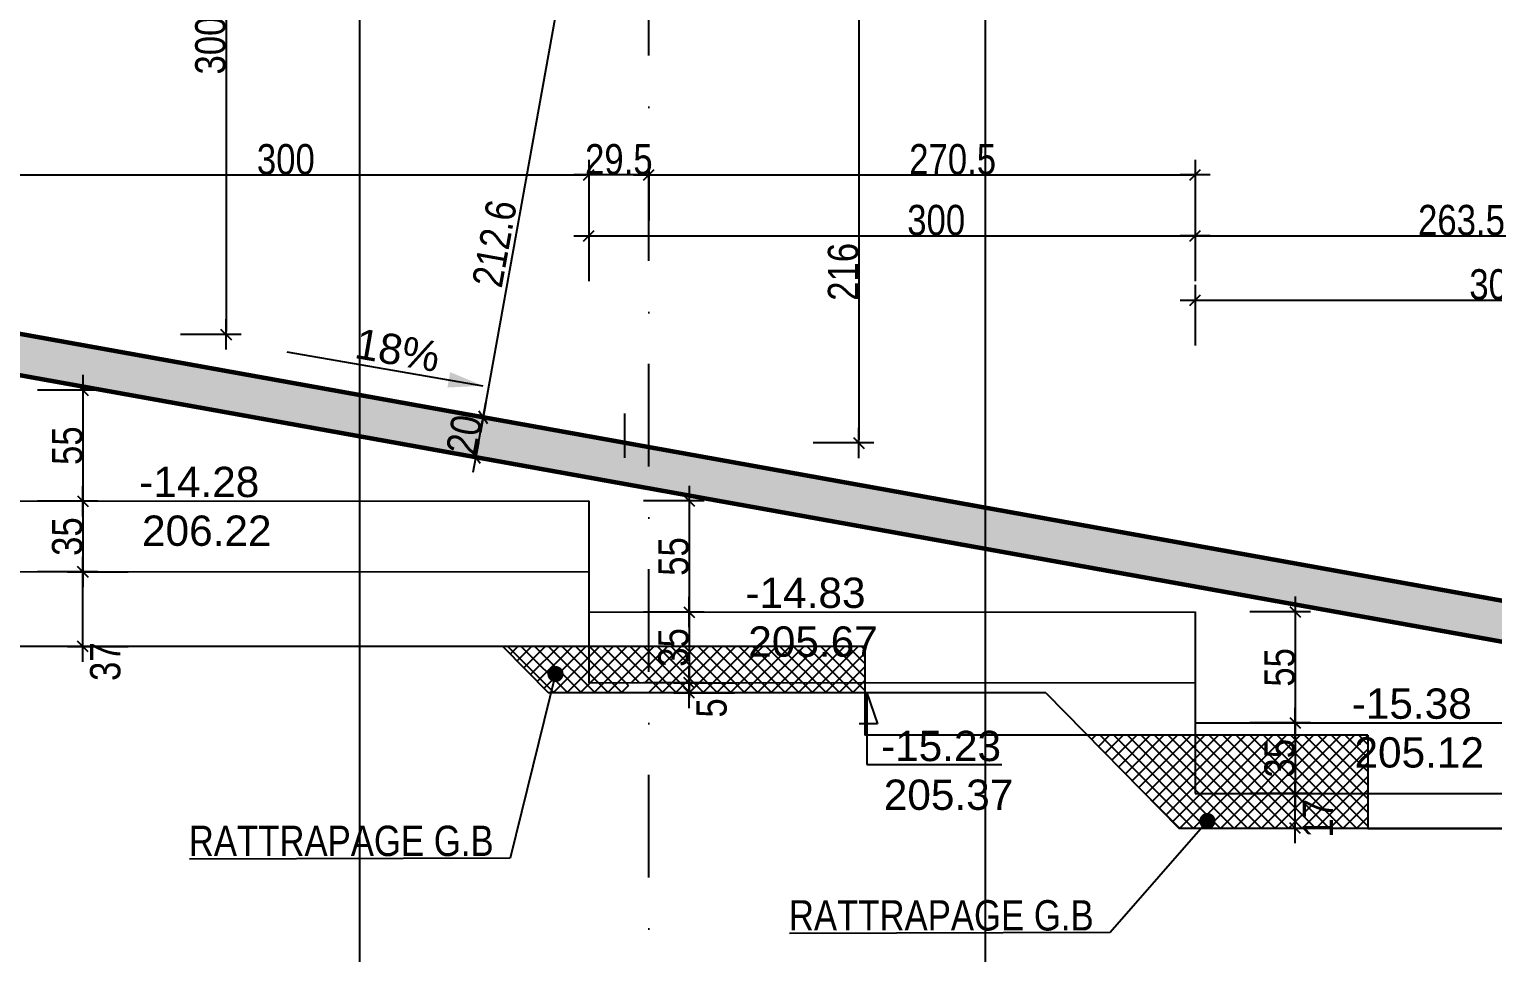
# Model space of a CAD drawing. Header units: millimetres. Extents: x 11663 to 22207, y 4553 to 8762.
# Drawn here: x 16309 to 17033, y 7253 to 7710 of the extents above; entities that cross this region are included whole.
import ezdxf

# ---------------------------------------------------------------- set-up
doc = ezdxf.new("R2010")
doc.units = ezdxf.units.MM
doc.linetypes.add('TIRETPTX2', pattern=[50.8, 25.4, -12.7, 0, -12.7])
for name, color, linetype in [('01_cote_gen', 4, 'Continuous'), ('01_linteaux', 2, 'Continuous'), ('01_poch_BN', 9, 'Continuous'), ('01_poch_murs', 253, 'Continuous'), ('01_texte', 230, 'Continuous'), ('AA_COTES', 2, 'Continuous')]:
    doc.layers.add(name, color=color, linetype=linetype)
doc.layers.add('01_murs_coup', color=5, linetype='Continuous', lineweight=60)
doc.styles.add('ARIAL NA', font='ARIALN.TTF')
doc.styles.add('MATTE_TXT', font='arial.ttf')
doc.styles.add('STYLE2', font='ARIALN.TTF')
doc.dimstyles.new('JB50', dxfattribs={"dimscale": 0.1, "dimtxt": 150, "dimasz": 15, "dimexe": 0.1, "dimexo": 0.1, "dimgap": 0.09, "dimtad": 1, "dimdec": 1, "dimdsep": 46, "dimtxsty": 'STYLE2', "dimblk1": 'BOND_G', "dimblk2": 'BOND_D', "dimsah": 1, "dimcen": 1.5, "dimdle": 0.01, "dimse1": 1, "dimse2": 1, "dimclrd": 4, "dimclre": 2, "dimclrt": 6, "dimazin": 2, "dimtfac": 2.333333, "dimtdec": 1, "dimtix": 1, "dimtmove": 2, "dimatfit": 3, "dimldrblk": 'BOND_G', "dimfxl": 1, "dimtolj": 1, "dimtzin": 0, "dimarcsym": 0})

# ---------------------------------------------------------------- blocks, each defined once
blk = doc.blocks.new('BOND_G')
at = {"layer": 'AA_COTES', "color": 0}
for p, q in [((0, -5), (0, 15)), ((5, 0), (-5, 0)), ((1.77, 1.77), (-1.77, -1.77))]:
    blk.add_line(p, q, dxfattribs=at)
blk = doc.blocks.new('BOND_D')
at = {"layer": 'AA_COTES', "color": 0}
for p, q in [((0, 5), (0, -15)), ((5, 0), (-5, 0)), ((-1.77, -1.77), (1.77, 1.77))]:
    blk.add_line(p, q, dxfattribs=at)
blk = doc.blocks.new('*D126')
at = {"layer": '01_cote_gen', "color": 4, "lineweight": -2, "transparency": 16777216}
blk.add_line((16287.55, 7637.85), (16584.55, 7637.85), dxfattribs=at)
at = {"layer": 'Defpoints', "color": 0, "transparency": 16777216}
for p in [(16286.05, 7706.21), (16586.05, 7637.85), (16586.05, 7476.5)]:
    blk.add_point(p, dxfattribs=at)
at = {"layer": '01_cote_gen', "color": 4, "lineweight": -2, "transparency": 16777216, "xscale": 1.5, "yscale": 1.5, "zscale": 1.5, "rotation": 180}
blk.add_blockref('BOND_G', (16286.05, 7637.85), dxfattribs=at)
at = {"layer": '01_cote_gen', "color": 4, "lineweight": -2, "transparency": 16777216, "xscale": 1.5, "yscale": 1.5, "zscale": 1.5}
blk.add_blockref('BOND_D', (16586.05, 7637.85), dxfattribs=at)
at = {"layer": '01_cote_gen', "color": 6, "transparency": 16777216, "insert": (16436.05, 7645.52), "char_height": 15, "attachment_point": 5, "style": 'STYLE2'}
blk.add_mtext('\\A1;300', dxfattribs=at)
blk = doc.blocks.new('*D127')
at = {"layer": '01_cote_gen', "color": 4, "lineweight": -2, "transparency": 16777216}
blk.add_line((16587.55, 7607.75), (16884.55, 7607.75), dxfattribs=at)
at = {"layer": 'Defpoints', "color": 0, "transparency": 16777216}
for p in [(16586.05, 7615.35), (16886.05, 7607.75), (16886.05, 7421.63)]:
    blk.add_point(p, dxfattribs=at)
at = {"layer": '01_cote_gen', "color": 4, "lineweight": -2, "transparency": 16777216, "xscale": 1.5, "yscale": 1.5, "zscale": 1.5, "rotation": 180}
blk.add_blockref('BOND_G', (16586.05, 7607.75), dxfattribs=at)
at = {"layer": '01_cote_gen', "color": 4, "lineweight": -2, "transparency": 16777216, "xscale": 1.5, "yscale": 1.5, "zscale": 1.5}
blk.add_blockref('BOND_D', (16886.05, 7607.75), dxfattribs=at)
at = {"layer": '01_cote_gen', "color": 6, "transparency": 16777216, "insert": (16757.89, 7615.42), "char_height": 15, "attachment_point": 5, "style": 'STYLE2'}
blk.add_mtext('\\A1;300', dxfattribs=at)
blk = doc.blocks.new('*D128')
at = {"layer": '01_cote_gen', "color": 4, "lineweight": -2, "transparency": 16777216}
blk.add_line((16887.55, 7575.93), (17184.55, 7575.93), dxfattribs=at)
at = {"layer": 'Defpoints', "color": 0, "transparency": 16777216}
for p in [(17186.05, 7575.93), (16886.05, 7421.63), (17186.05, 7366.77)]:
    blk.add_point(p, dxfattribs=at)
at = {"layer": '01_cote_gen', "color": 4, "lineweight": -2, "transparency": 16777216, "xscale": 1.5, "yscale": 1.5, "zscale": 1.5, "rotation": 180}
blk.add_blockref('BOND_G', (16886.05, 7575.93), dxfattribs=at)
at = {"layer": '01_cote_gen', "color": 4, "lineweight": -2, "transparency": 16777216, "xscale": 1.5, "yscale": 1.5, "zscale": 1.5}
blk.add_blockref('BOND_D', (17186.05, 7575.93), dxfattribs=at)
at = {"layer": '01_cote_gen', "color": 6, "transparency": 16777216, "insert": (17036.05, 7583.59), "char_height": 15, "attachment_point": 5, "style": 'STYLE2'}
blk.add_mtext('\\A1;300', dxfattribs=at)
blk = doc.blocks.new('*D53')
at = {"layer": '01_cote_gen', "color": 4, "lineweight": -2, "transparency": 16777216}
blk.add_line((16887.55, 7607.75), (17148.15, 7607.75), dxfattribs=at)
at = {"layer": 'Defpoints', "color": 0, "transparency": 16777216}
for p in [(17149.65, 7607.75), (16886.05, 7600.25), (17149.65, 7585.25)]:
    blk.add_point(p, dxfattribs=at)
at = {"layer": '01_cote_gen', "color": 4, "lineweight": -2, "transparency": 16777216, "xscale": 1.5, "yscale": 1.5, "zscale": 1.5, "rotation": 180}
blk.add_blockref('BOND_G', (16886.05, 7607.75), dxfattribs=at)
at = {"layer": '01_cote_gen', "color": 4, "lineweight": -2, "transparency": 16777216, "xscale": 1.5, "yscale": 1.5, "zscale": 1.5}
blk.add_blockref('BOND_D', (17149.65, 7607.75), dxfattribs=at)
at = {"layer": '01_cote_gen', "color": 6, "transparency": 16777216, "insert": (17017.85, 7615.42), "char_height": 15, "attachment_point": 5, "style": 'STYLE2'}
blk.add_mtext('\\A1;263.5', dxfattribs=at)
blk = doc.blocks.new('*D138')
at = {"layer": '01_cote_gen', "color": 4, "lineweight": -2, "transparency": 16777216}
for p, q in [((16584.55, 7637.85), (16583.05, 7637.85)), ((16615.65, 7637.85), (16586.05, 7637.85)), ((16617.15, 7637.85), (16618.65, 7637.85))]:
    blk.add_line(p, q, dxfattribs=at)
at = {"layer": 'Defpoints', "color": 0, "transparency": 16777216}
for p in [(16586.05, 7637.85), (16586.05, 7616.33), (16615.65, 7616.33)]:
    blk.add_point(p, dxfattribs=at)
at = {"layer": '01_cote_gen', "color": 4, "lineweight": -2, "transparency": 16777216, "xscale": 1.5, "yscale": 1.5, "zscale": 1.5}
blk.add_blockref('BOND_D', (16586.05, 7637.85), dxfattribs=at)
at = {"layer": '01_cote_gen', "color": 4, "lineweight": -2, "transparency": 16777216, "xscale": 1.5, "yscale": 1.5, "zscale": 1.5, "rotation": 180}
blk.add_blockref('BOND_G', (16615.65, 7637.85), dxfattribs=at)
at = {"layer": '01_cote_gen', "color": 6, "transparency": 16777216, "insert": (16600.85, 7645.52), "char_height": 15, "attachment_point": 5, "style": 'STYLE2'}
blk.add_mtext('\\A1;29.5', dxfattribs=at)
blk = doc.blocks.new('*D54')
at = {"layer": '01_cote_gen', "color": 4, "lineweight": -2, "transparency": 16777216}
blk.add_line((16617.15, 7637.85), (16884.55, 7637.85), dxfattribs=at)
at = {"layer": 'Defpoints', "color": 0, "transparency": 16777216}
for p in [(16886.05, 7637.85), (16615.65, 7615.35), (16886.05, 7615.35)]:
    blk.add_point(p, dxfattribs=at)
at = {"layer": '01_cote_gen', "color": 4, "lineweight": -2, "transparency": 16777216, "xscale": 1.5, "yscale": 1.5, "zscale": 1.5, "rotation": 180}
blk.add_blockref('BOND_G', (16615.65, 7637.85), dxfattribs=at)
at = {"layer": '01_cote_gen', "color": 4, "lineweight": -2, "transparency": 16777216, "xscale": 1.5, "yscale": 1.5, "zscale": 1.5}
blk.add_blockref('BOND_D', (16886.05, 7637.85), dxfattribs=at)
at = {"layer": '01_cote_gen', "color": 6, "transparency": 16777216, "insert": (16766.03, 7645.52), "char_height": 15, "attachment_point": 5, "style": 'STYLE2'}
blk.add_mtext('\\A1;270.5', dxfattribs=at)
blk = doc.blocks.new('*D139')
at = {"layer": '01_cote_gen', "color": 4, "lineweight": -2, "transparency": 16777216}
blk.add_line((16333.67, 7758.67), (16414.27, 7758.67), dxfattribs=at)
at = {"layer": 'Defpoints', "color": 0, "transparency": 16777216}
for p in [(16415.77, 7758.67), (16332.17, 7706.21), (16415.77, 5569.6)]:
    blk.add_point(p, dxfattribs=at)
at = {"layer": '01_cote_gen', "color": 4, "lineweight": -2, "transparency": 16777216, "xscale": 1.5, "yscale": 1.5, "zscale": 1.5, "rotation": 180}
blk.add_blockref('BOND_G', (16332.17, 7758.67), dxfattribs=at)
at = {"layer": '01_cote_gen', "color": 4, "lineweight": -2, "transparency": 16777216, "xscale": 1.5, "yscale": 1.5, "zscale": 1.5}
blk.add_blockref('BOND_D', (16415.77, 7758.67), dxfattribs=at)
at = {"layer": '01_cote_gen', "color": 6, "transparency": 16777216, "insert": (16373.97, 7766.34), "char_height": 15, "attachment_point": 5, "style": 'STYLE2'}
blk.add_mtext('\\A1;83.5', dxfattribs=at)
blk = doc.blocks.new('*D59')
at = {"layer": '01_cote_gen', "color": 4, "lineweight": -2, "transparency": 16777216}
blk.add_line((16335.59, 7529.86), (16335.59, 7477.86), dxfattribs=at)
at = {"layer": 'Defpoints', "color": 0, "transparency": 16777216}
for p in [(16286.05, 7531.36), (16286.08, 7476.36), (16335.59, 7476.36)]:
    blk.add_point(p, dxfattribs=at)
at = {"layer": '01_cote_gen', "color": 4, "lineweight": -2, "transparency": 16777216, "xscale": 1.5, "yscale": 1.5, "zscale": 1.5}
for name, p, rotation in [('BOND_G', (16335.59, 7531.36), 90), ('BOND_D', (16335.59, 7476.36), 270)]:
    blk.add_blockref(name, p, dxfattribs=dict(at, rotation=rotation))
at = {"layer": '01_cote_gen', "color": 6, "transparency": 16777216, "insert": (16327.95, 7503.86), "char_height": 15, "attachment_point": 5, "rotation": 90, "style": 'STYLE2'}
blk.add_mtext('\\A1;55', dxfattribs=at)
blk = doc.blocks.new('*D60')
at = {"layer": '01_cote_gen', "color": 4, "lineweight": -2, "transparency": 16777216}
blk.add_line((16335.59, 7474.86), (16335.59, 7442.86), dxfattribs=at)
at = {"layer": 'Defpoints', "color": 0, "transparency": 16777216}
for p in [(16321.78, 7476.36), (16326.03, 7441.36), (16335.59, 7441.36)]:
    blk.add_point(p, dxfattribs=at)
at = {"layer": '01_cote_gen', "color": 4, "lineweight": -2, "transparency": 16777216, "xscale": 1.5, "yscale": 1.5, "zscale": 1.5}
for name, p, rotation in [('BOND_G', (16335.59, 7476.36), 90), ('BOND_D', (16335.59, 7441.36), 270)]:
    blk.add_blockref(name, p, dxfattribs=dict(at, rotation=rotation))
at = {"layer": '01_cote_gen', "color": 6, "transparency": 16777216, "insert": (16327.92, 7458.86), "char_height": 15, "attachment_point": 5, "rotation": 90, "style": 'STYLE2'}
blk.add_mtext('\\A1;35', dxfattribs=at)
blk = doc.blocks.new('*D61')
at = {"layer": '01_cote_gen', "color": 4, "lineweight": -2, "transparency": 16777216}
blk.add_line((16335.57, 7405.91), (16335.57, 7439.86), dxfattribs=at)
at = {"layer": 'Defpoints', "color": 0, "transparency": 16777216}
for p in [(16335.57, 7441.36), (16340.86, 7441.36), (16340.84, 7404.41, 517158665.1)]:
    blk.add_point(p, dxfattribs=at)
at = {"layer": '01_cote_gen', "color": 4, "lineweight": -2, "transparency": 16777216, "xscale": 1.5, "yscale": 1.5, "zscale": 1.5}
for name, p, rotation in [('BOND_D', (16335.57, 7441.36), 90), ('BOND_G', (16335.57, 7404.41), 270)]:
    blk.add_blockref(name, p, dxfattribs=dict(at, rotation=rotation))
at = {"layer": '01_cote_gen', "color": 6, "transparency": 16777216, "insert": (16346.77, 7396.96), "char_height": 15, "attachment_point": 5, "rotation": 90, "style": 'STYLE2'}
blk.add_mtext('\\A1;37', dxfattribs=at)
blk = doc.blocks.new('*D62')
at = {"layer": '01_cote_gen', "color": 4, "lineweight": -2, "transparency": 16777216}
blk.add_line((16635.59, 7475), (16635.59, 7423), dxfattribs=at)
at = {"layer": 'Defpoints', "color": 0, "transparency": 16777216}
for p in [(16586.05, 7476.5), (16586.08, 7421.5), (16635.59, 7421.5)]:
    blk.add_point(p, dxfattribs=at)
at = {"layer": '01_cote_gen', "color": 4, "lineweight": -2, "transparency": 16777216, "xscale": 1.5, "yscale": 1.5, "zscale": 1.5}
for name, p, rotation in [('BOND_G', (16635.59, 7476.5), 90), ('BOND_D', (16635.59, 7421.5), 270)]:
    blk.add_blockref(name, p, dxfattribs=dict(at, rotation=rotation))
at = {"layer": '01_cote_gen', "color": 6, "transparency": 16777216, "insert": (16627.95, 7449), "char_height": 15, "attachment_point": 5, "rotation": 90, "style": 'STYLE2'}
blk.add_mtext('\\A1;55', dxfattribs=at)
blk = doc.blocks.new('*D63')
at = {"layer": '01_cote_gen', "color": 4, "lineweight": -2, "transparency": 16777216}
blk.add_line((16635.59, 7420), (16635.59, 7388), dxfattribs=at)
at = {"layer": 'Defpoints', "color": 0, "transparency": 16777216}
for p in [(16621.78, 7421.5), (16626.03, 7386.5), (16635.59, 7386.5)]:
    blk.add_point(p, dxfattribs=at)
at = {"layer": '01_cote_gen', "color": 4, "lineweight": -2, "transparency": 16777216, "xscale": 1.5, "yscale": 1.5, "zscale": 1.5}
for name, p, rotation in [('BOND_G', (16635.59, 7421.5), 90), ('BOND_D', (16635.59, 7386.5), 270)]:
    blk.add_blockref(name, p, dxfattribs=dict(at, rotation=rotation))
at = {"layer": '01_cote_gen', "color": 6, "transparency": 16777216, "insert": (16627.92, 7404), "char_height": 15, "attachment_point": 5, "rotation": 90, "style": 'STYLE2'}
blk.add_mtext('\\A1;35', dxfattribs=at)
blk = doc.blocks.new('*D64')
at = {"layer": '01_cote_gen', "color": 4, "lineweight": -2, "transparency": 16777216}
blk.add_line((16635.59, 7383), (16635.59, 7385), dxfattribs=at)
at = {"layer": 'Defpoints', "color": 0, "transparency": 16777216}
for p in [(16635.59, 7386.5), (16640.86, 7386.5), (16640.86, 7381.5)]:
    blk.add_point(p, dxfattribs=at)
at = {"layer": '01_cote_gen', "color": 4, "lineweight": -2, "transparency": 16777216, "xscale": 1.5, "yscale": 1.5, "zscale": 1.5}
for name, p, rotation in [('BOND_D', (16635.59, 7386.5), 90), ('BOND_G', (16635.59, 7381.5), 270)]:
    blk.add_blockref(name, p, dxfattribs=dict(at, rotation=rotation))
at = {"layer": '01_cote_gen', "color": 6, "transparency": 16777216, "insert": (16646.8, 7374.05), "char_height": 15, "attachment_point": 5, "rotation": 90, "style": 'STYLE2'}
blk.add_mtext('\\A1;5', dxfattribs=at)
blk = doc.blocks.new('*D65')
at = {"layer": '01_cote_gen', "color": 4, "lineweight": -2, "transparency": 16777216}
blk.add_line((16935.59, 7420.13), (16935.59, 7368.13), dxfattribs=at)
at = {"layer": 'Defpoints', "color": 0, "transparency": 16777216}
for p in [(16886.05, 7421.63), (16886.08, 7366.63), (16935.59, 7366.63)]:
    blk.add_point(p, dxfattribs=at)
at = {"layer": '01_cote_gen', "color": 4, "lineweight": -2, "transparency": 16777216, "xscale": 1.5, "yscale": 1.5, "zscale": 1.5}
for name, p, rotation in [('BOND_G', (16935.59, 7421.63), 90), ('BOND_D', (16935.59, 7366.63), 270)]:
    blk.add_blockref(name, p, dxfattribs=dict(at, rotation=rotation))
at = {"layer": '01_cote_gen', "color": 6, "transparency": 16777216, "insert": (16927.95, 7394.13), "char_height": 15, "attachment_point": 5, "rotation": 90, "style": 'STYLE2'}
blk.add_mtext('\\A1;55', dxfattribs=at)
blk = doc.blocks.new('*D66')
at = {"layer": '01_cote_gen', "color": 4, "lineweight": -2, "transparency": 16777216}
blk.add_line((16935.59, 7365.13), (16935.59, 7333.13), dxfattribs=at)
at = {"layer": 'Defpoints', "color": 0, "transparency": 16777216}
for p in [(16921.78, 7366.63), (16926.03, 7331.63), (16935.59, 7331.63)]:
    blk.add_point(p, dxfattribs=at)
at = {"layer": '01_cote_gen', "color": 4, "lineweight": -2, "transparency": 16777216, "xscale": 1.5, "yscale": 1.5, "zscale": 1.5}
for name, p, rotation in [('BOND_G', (16935.59, 7366.63), 90), ('BOND_D', (16935.59, 7331.63), 270)]:
    blk.add_blockref(name, p, dxfattribs=dict(at, rotation=rotation))
at = {"layer": '01_cote_gen', "color": 6, "transparency": 16777216, "insert": (16927.92, 7349.13), "char_height": 15, "attachment_point": 5, "rotation": 90, "style": 'STYLE2'}
blk.add_mtext('\\A1;35', dxfattribs=at)
blk = doc.blocks.new('*D67')
at = {"layer": '01_cote_gen', "color": 4, "lineweight": -2, "transparency": 16777216}
blk.add_line((16935.59, 7316.1), (16935.59, 7330.13), dxfattribs=at)
at = {"layer": 'Defpoints', "color": 0, "transparency": 16777216}
for p in [(16935.59, 7331.63), (16940.86, 7331.63), (16940.86, 7314.6)]:
    blk.add_point(p, dxfattribs=at)
at = {"layer": '01_cote_gen', "color": 4, "lineweight": -2, "transparency": 16777216, "xscale": 1.5, "yscale": 1.5, "zscale": 1.5}
for name, p, rotation in [('BOND_D', (16935.59, 7331.63), 90), ('BOND_G', (16935.59, 7314.6), 270)]:
    blk.add_blockref(name, p, dxfattribs=dict(at, rotation=rotation))
at = {"layer": '01_cote_gen', "color": 6, "transparency": 16777216, "insert": (16946.8, 7319.38), "char_height": 15, "attachment_point": 5, "rotation": 90, "style": 'STYLE2'}
blk.add_mtext('\\A1;17', dxfattribs=at)
blk = doc.blocks.new('*D182')
at = {"layer": '01_cote_gen', "color": 4, "lineweight": -2, "transparency": 16777216}
blk.add_line((16719.57, 7719.7), (16719.57, 7506.69), dxfattribs=at)
at = {"layer": 'Defpoints', "color": 0, "transparency": 16777216}
for p in [(16697.07, 7721.2), (16603.65, 7505.19), (16719.57, 7505.19)]:
    blk.add_point(p, dxfattribs=at)
at = {"layer": '01_cote_gen', "color": 4, "lineweight": -2, "transparency": 16777216, "xscale": 1.5, "yscale": 1.5, "zscale": 1.5}
for name, p, rotation in [('BOND_G', (16719.57, 7721.2), 90), ('BOND_D', (16719.57, 7505.19), 270)]:
    blk.add_blockref(name, p, dxfattribs=dict(at, rotation=rotation))
at = {"layer": '01_cote_gen', "color": 6, "transparency": 16777216, "insert": (16711.9, 7589.89), "char_height": 15, "attachment_point": 5, "rotation": 90, "style": 'STYLE2'}
blk.add_mtext('\\A1;216', dxfattribs=at)
blk = doc.blocks.new('*D183')
at = {"layer": '01_cote_gen', "color": 4, "lineweight": -2, "transparency": 16777216}
blk.add_line((16533.96, 7519.25), (16571.08, 7725.54), dxfattribs=at)
at = {"layer": 'Defpoints', "color": 0, "transparency": 16777216}
for p in [(16571.35, 7727.02), (16603.65, 7721.2), (16566, 7511.96)]:
    blk.add_point(p, dxfattribs=at)
at = {"layer": '01_cote_gen', "color": 4, "lineweight": -2, "transparency": 16777216, "xscale": 1.5, "yscale": 1.5, "zscale": 1.5}
for name, p, rotation in [('BOND_D', (16571.35, 7727.02), 79.79862876551576), ('BOND_G', (16533.7, 7517.78), 259.7986287655157)]:
    blk.add_blockref(name, p, dxfattribs=dict(at, rotation=rotation))
at = {"layer": '01_cote_gen', "color": 6, "transparency": 16777216, "insert": (16539.36, 7603.89), "char_height": 15, "attachment_point": 5, "rotation": 79.79863, "style": 'STYLE2'}
blk.add_mtext('\\A1;212.6', dxfattribs=at)
blk = doc.blocks.new('*D100')
at = {"layer": '01_cote_gen', "color": 4, "lineweight": -2, "transparency": 16777216}
blk.add_line((16406.45, 7857.7), (16406.45, 7560.41), dxfattribs=at)
at = {"layer": 'Defpoints', "color": 0, "transparency": 16777216}
for p in [(16305.09, 7859.2), (16305.09, 7558.91), (16406.45, 7558.91)]:
    blk.add_point(p, dxfattribs=at)
at = {"layer": '01_cote_gen', "color": 4, "lineweight": -2, "transparency": 16777216, "xscale": 1.5, "yscale": 1.5, "zscale": 1.5}
for name, p, rotation in [('BOND_G', (16406.45, 7859.2), 90), ('BOND_D', (16406.45, 7558.91), 270)]:
    blk.add_blockref(name, p, dxfattribs=dict(at, rotation=rotation))
at = {"layer": '01_cote_gen', "color": 6, "transparency": 16777216, "insert": (16398.78, 7709.06), "char_height": 15, "attachment_point": 5, "rotation": 90, "style": 'STYLE2'}
blk.add_mtext('\\A1;300.3', dxfattribs=at)
blk = doc.blocks.new('*D194')
at = {"layer": '01_cote_gen', "color": 4, "lineweight": -2, "transparency": 16777216}
blk.add_line((16530.42, 7499.57), (16533.43, 7516.3), dxfattribs=at)
at = {"layer": 'Defpoints', "color": 0, "transparency": 16777216}
for p in [(16533.7, 7517.78), (16542.87, 7516.12), (16539.32, 7496.44)]:
    blk.add_point(p, dxfattribs=at)
at = {"layer": '01_cote_gen', "color": 4, "lineweight": -2, "transparency": 16777216, "xscale": 1.5, "yscale": 1.5, "zscale": 1.5}
for name, p, rotation in [('BOND_D', (16533.7, 7517.78), 79.79862876550582), ('BOND_G', (16530.15, 7498.09), 259.7986287655058)]:
    blk.add_blockref(name, p, dxfattribs=dict(at, rotation=rotation))
at = {"layer": '01_cote_gen', "color": 6, "transparency": 16777216, "insert": (16524.38, 7509.29), "char_height": 15, "attachment_point": 5, "rotation": 79.79863, "style": 'STYLE2'}
blk.add_mtext('\\A1;20', dxfattribs=at)

msp = doc.modelspace()

# ---------------------------------------------------------------- hatches: boundary and pattern name
at = {"layer": '01_poch_BN'}
h = msp.add_hatch(color=256, dxfattribs=at)
h.dxf.hatch_style = 1
h.paths.add_polyline_path([(16325.09, 8029.56), (16305.09, 8033.98), (16305.09, 8017.2), (15792.37, 8017.2), (15792.37, 8117.2), (15772.37, 8117.2), (15772.37, 8017.2), (15218.94, 8017.2), (15218.94, 8132.2), (15218.94, 8137.2), (15202.98, 8139.2), (15202.94, 8134.2), (15202.94, 7987.2), (16305.09, 7987.2), (16305.09, 7859.2), (16603.65, 7859.2), (16603.65, 7721.2), (17236.18, 7721.2), (17236.18, 7607.2), (18502.22, 7607.2), (18328.49, 7632.2), (17439.65, 7632.2), (17439.65, 7697.2), (17419.65, 7697.2), (17419.65, 7632.2), (17256.18, 7632.2), (17256.18, 7830.2), (17236.18, 7830.2), (17236.18, 7746.2), (16623.65, 7746.2), (16623.65, 7964.2), (16603.65, 7964.2), (16603.65, 7884.2), (16325.09, 7884.2)])
h.paths.add_polyline_path([(16325.09, 8137.2), (16305.09, 8137.2), (16305.09, 8033.98), (16325.09, 8029.56)], flags=17)
h.paths.add_polyline_path([(18803.65, 7697.2), (18787.65, 7697.2), (18787.65, 7632.2), (18328.49, 7632.2), (18502.22, 7607.2), (18787.65, 7607.2), (18787.65, 7566.13), (18803.65, 7563.83)])
h.paths.add_polyline_path([(18803.65, 7563.83), (18787.65, 7566.13), (18787.65, 7459.24), (18803.65, 7459.24)])
h.paths.add_polyline_path([(18046.95, 7357.2), (17425.99, 7357.2), (15719.99, 7664.2), (15202.94, 7664.2), (15202.94, 7644.2), (15718.21, 7644.2), (17424.21, 7337.2), (18045.16, 7337.2), (18803.65, 7200.68), (18803.65, 7221)])
at = {"layer": '01_poch_murs'}
h = msp.add_hatch(dxfattribs=at)
h.set_pattern_fill('ANSI37', color=256, scale=1.5)
h.paths.add_polyline_path([(16586.05, 7404.5), (16543.43, 7404.5), (16566.05, 7381.5), (16605.57, 7381.5), (16605.57, 7386.51), (16586.05, 7386.5)])
h.paths.add_polyline_path([(16605.57, 7404.5), (16586.05, 7404.5), (16586.05, 7386.5), (16605.57, 7386.51)], flags=17)
h.paths.add_polyline_path([(16615.65, 7404.5), (16605.57, 7404.5), (16605.57, 7386.51), (16615.65, 7386.51)])
h.paths.add_polyline_path([(16625.57, 7386.52), (16615.65, 7386.51), (16615.65, 7381.51), (16625.57, 7381.51)])
h.paths.add_polyline_path([(16625.57, 7404.5), (16615.65, 7404.5), (16615.65, 7386.51), (16625.57, 7386.52)])
h.paths.add_polyline_path([(16722.64, 7404.5), (16625.57, 7404.5), (16625.57, 7386.52), (16722.64, 7386.56)])
h.paths.add_polyline_path([(16722.64, 7386.56), (16625.57, 7386.52), (16625.57, 7381.51), (16722.64, 7381.52)])
h = msp.add_hatch(dxfattribs=at)
h.set_pattern_fill('ANSI37', color=256, scale=1.5)
h.paths.add_polyline_path([(16886.05, 7357.15), (16836.05, 7357.15), (16855.71, 7337.15), (16886.05, 7337.15)])
h.paths.add_polyline_path([(16886.05, 7360.5), (16832.75, 7360.5), (16836.05, 7357.15), (16886.05, 7357.15)])
h.paths.add_polyline_path([(16971.51, 7360.5), (16886.05, 7360.5), (16886.05, 7357.15), (16971.51, 7357.15)])
h.paths.add_polyline_path([(16971.51, 7357.15), (16886.05, 7357.15), (16886.05, 7337.15), (16971.51, 7337.15)])
h.paths.add_polyline_path([(16971.51, 7337.15), (16886.05, 7337.15), (16886.05, 7331.63), (16971.51, 7331.67)], flags=17)
h.paths.add_polyline_path([(16971.51, 7331.67), (16886.05, 7331.63), (16886.05, 7337.15), (16855.71, 7337.15), (16878.09, 7314.39), (16971.51, 7314.4)])

# ---------------------------------------------------------------- linework, layer by layer
at = {"color": 5, "elevation": 517158665.1, "flags": 128}
for points in [[(16722.64, 7404.5), (16239.25, 7404.5)], [(16722.64, 7404.5), (16722.64, 7360.5)], [(16971.51, 7360.5), (16722.64, 7360.5)], [(16971.51, 7360.5), (16971.51, 7314.2)], [(17233.7, 7314.2), (16971.51, 7314.2)]]:
    msp.add_lwpolyline(points, dxfattribs=at)
at = {"layer": '01_linteaux', "linetype": 'TIRETPTX2', "ltscale": 2}
msp.add_line((16615.65, 6883.37), (16615.65, 8318.95), dxfattribs=at)
at = {"layer": '01_linteaux'}
for p, q in [((16286.05, 7476.36), (16586.05, 7476.5)), ((16586.05, 7476.5), (16586.05, 7441.5)), ((16586.05, 7476.5), (16586.05, 7421.5)), ((16286.05, 7441.36), (16586.05, 7441.5)), ((16586.05, 7421.5), (16886.05, 7421.63)), ((16586.05, 7421.5), (16586.05, 7386.5)), ((16886.05, 7421.63), (16886.05, 7386.63)), ((16886.05, 7421.63), (16886.05, 7366.63)), ((16543.43, 7404.5), (16566.05, 7381.5)), ((16812.07, 7381.54), (16566.05, 7381.5)), ((16586.05, 7386.5), (16886.05, 7386.63)), ((16812.07, 7381.54), (16878.09, 7314.39)), ((16886.05, 7366.63), (17186.05, 7366.77)), ((16886.05, 7366.63), (16886.05, 7331.63)), ((16886.05, 7331.63), (17186.05, 7331.77)), ((17131.73, 7314.43), (16878.09, 7314.39))]:
    msp.add_line(p, q, dxfattribs=at)
at = {"layer": '01_murs_coup'}
for p, q in [((17425.99, 7357.2), (15719.99, 7664.2)), ((17424.21, 7337.2), (15718.21, 7644.2))]:
    msp.add_line(p, q, dxfattribs=at)
at = {"layer": '01_poch_BN'}
for p, q in [((16472.58, 8260.69), (16472.58, 6937.68)), ((16782.09, 8260.69), (16782.09, 6937.68))]:
    msp.add_line(p, q, dxfattribs=at)
at = {"layer": '01_texte'}
for p, q in [((16436.61, 7550.34), (16533.49, 7533.54)), ((16603.65, 7519.73), (16603.65, 7497.76)), ((16569.5, 7390.83), (16547.07, 7299.74)), ((16723.64, 7381.5), (16728.91, 7366.18)), ((16723.64, 7381.5), (16723.64, 7346.05)), ((16728.91, 7366.18), (16719.79, 7366.18)), ((16723.64, 7346.05), (16790.44, 7346.05)), ((16892.1, 7318.08), (16844.02, 7262.88)), ((16547.07, 7299.74), (16388.34, 7299.22)), ((16844.02, 7262.88), (16685.29, 7262.35))]:
    msp.add_line(p, q, dxfattribs=at)
at = {"layer": '01_texte', "const_width": 4}
for points in [[(16567.5, 7390.83, 1), (16571.5, 7390.83, 1)], [(16890.1, 7318.08, 1), (16894.1, 7318.08, 1)]]:
    msp.add_lwpolyline(points, format="xyb", close=True, dxfattribs=at)
at = {"layer": '01_texte'}
for points in [[(16533.49, 7533.54), (16517.36, 7540.27), (16516.69, 7536.45)], [(16533.49, 7533.54), (16516.03, 7532.63), (16516.69, 7536.45)]]:
    msp.add_solid(points, dxfattribs=at)

# ---------------------------------------------------------------- texts
at = {"layer": '01_texte', "style": 'MATTE_TXT'}
msp.add_text('18%%%', height=15, rotation=350.16301, dxfattribs=at).set_placement((16469.44, 7547.36))
at = {"layer": '01_texte'}
for s, style, p in [('-14.28', 'MATTE_TXT', (16363.51, 7478.41)), ('206.22', 'MATTE_TXT', (16364.89, 7454.28)), ('-14.83', 'MATTE_TXT', (16663.51, 7423.55)), ('205.67', 'MATTE_TXT', (16664.89, 7399.41)), ('-15.38', 'MATTE_TXT', (16963.51, 7368.68)), ('-15.23', 'MATTE_TXT', (16730.58, 7347.73)), ('205.12', 'MATTE_TXT', (16964.89, 7344.55)), ('205.37', 'MATTE_TXT', (16731.96, 7323.6)), ('RATTRAPAGE G.B', 'ARIAL NA', (16388.03, 7300.76)), ('RATTRAPAGE G.B', 'ARIAL NA', (16684.98, 7263.9))]:
    msp.add_text(s, height=15, dxfattribs=dict(at, style=style)).set_placement(p)

# ---------------------------------------------------------------- dimensions: what is measured, and where the dimension line sits
at = {"layer": '01_cote_gen'}
for base, p1, p2, picture, middle in [((16406.45, 7558.91), (16305.09, 7859.2), (16305.09, 7558.91), '*D100', (16398.78, 7709.06)), ((16335.59, 7476.36), (16286.05, 7531.36), (16286.08, 7476.36), '*D59', (16327.95, 7503.86)), ((16335.59, 7441.36), (16321.78, 7476.36), (16326.03, 7441.36), '*D60', (16327.92, 7458.86)), ((16635.59, 7421.5), (16586.05, 7476.5), (16586.08, 7421.5), '*D62', (16627.95, 7449)), ((16635.59, 7386.5), (16621.78, 7421.5), (16626.03, 7386.5), '*D63', (16627.92, 7404)), ((16935.59, 7366.63), (16886.05, 7421.63), (16886.08, 7366.63), '*D65', (16927.95, 7394.13)), ((16935.59, 7331.63), (16921.78, 7366.63), (16926.03, 7331.63), '*D66', (16927.92, 7349.13))]:
    dim = msp.add_linear_dim(base=base, p1=p1, p2=p2, angle=90, dimstyle='JB50', dxfattribs=at)
    dim.commit()
    dim.dimension.update_dxf_attribs({"geometry": picture, "text_midpoint": middle})
for base, p1, p2, text, picture, middle in [((16415.77, 7758.67), (16332.17, 7706.21), (16415.77, 5569.6), '83.5', '*D139', (16373.97, 7766.34)), ((16586.05, 7637.85), (16615.65, 7616.33), (16586.05, 7616.33), '29.5', '*D138', (16600.85, 7645.52)), ((17149.65, 7607.75), (16886.05, 7600.25), (17149.65, 7585.25), '263.5', '*D53', (17017.85, 7615.42))]:
    dim = msp.add_linear_dim(base=base, p1=p1, p2=p2, text=text, dimstyle='JB50', dxfattribs=at)
    dim.commit()
    dim.dimension.update_dxf_attribs({"geometry": picture, "text_midpoint": middle})
for base, p1, p2, angle, picture, middle, dimtype in [((16571.35, 7727.02), (16566, 7511.96), (16603.65, 7721.2), 79.79863, '*D183', (16539.36, 7603.89), 161), ((16719.57, 7505.19), (16697.07, 7721.2), (16603.65, 7505.19), 90, '*D182', (16711.9, 7589.89), 160), ((16335.5656, 7441.3641), (16340.8353, 7404.4068, 517158665.0989), (16340.8596, 7441.3641), 90, '*D61', (16346.7743, 7396.958), 160), ((16635.59, 7386.5), (16640.86, 7381.5), (16640.86, 7386.5), 90, '*D64', (16646.8, 7374.05), 160), ((16935.59, 7331.63), (16940.86, 7314.6), (16940.86, 7331.63), 90, '*D67', (16946.8, 7319.38), 160)]:
    dim = msp.add_linear_dim(base=base, p1=p1, p2=p2, angle=angle, dimstyle='JB50', dxfattribs=at)
    dim.commit()
    dim.dimension.update_dxf_attribs({"geometry": picture, "text_midpoint": middle, "dimtype": dimtype})
for base, p1, p2, picture, middle in [((16586.05, 7637.85), (16286.05, 7706.21), (16586.05, 7476.5), '*D126', (16436.05, 7645.52)), ((17186.05, 7575.93), (16886.05, 7421.63), (17186.05, 7366.77), '*D128', (17036.05, 7583.59))]:
    dim = msp.add_linear_dim(base=base, p1=p1, p2=p2, dimstyle='JB50', dxfattribs=at)
    dim.commit()
    dim.dimension.update_dxf_attribs({"geometry": picture, "text_midpoint": middle})
dim = msp.add_linear_dim(base=(16886.05, 7637.85), p1=(16615.65, 7615.35), p2=(16886.05, 7615.35), text='270.5', dimstyle='JB50', dxfattribs=at)
dim.commit()
dim.dimension.update_dxf_attribs({"geometry": '*D54', "text_midpoint": (16766.03, 7645.52), "dimtype": 160})
dim = msp.add_linear_dim(base=(16886.05, 7607.75), p1=(16586.05, 7615.35), p2=(16886.05, 7421.63), dimstyle='JB50', dxfattribs=at)
dim.commit()
dim.dimension.update_dxf_attribs({"geometry": '*D127', "text_midpoint": (16757.89, 7615.42), "dimtype": 160})
dim = msp.add_aligned_dim(p1=(16539.32, 7496.44), p2=(16542.87, 7516.12), distance=9.32, dimstyle='JB50', dxfattribs=at)
dim.commit()
dim.dimension.update_dxf_attribs({"geometry": '*D194', "text_midpoint": (16524.38, 7509.29)})

doc.saveas('drawing.dxf')
